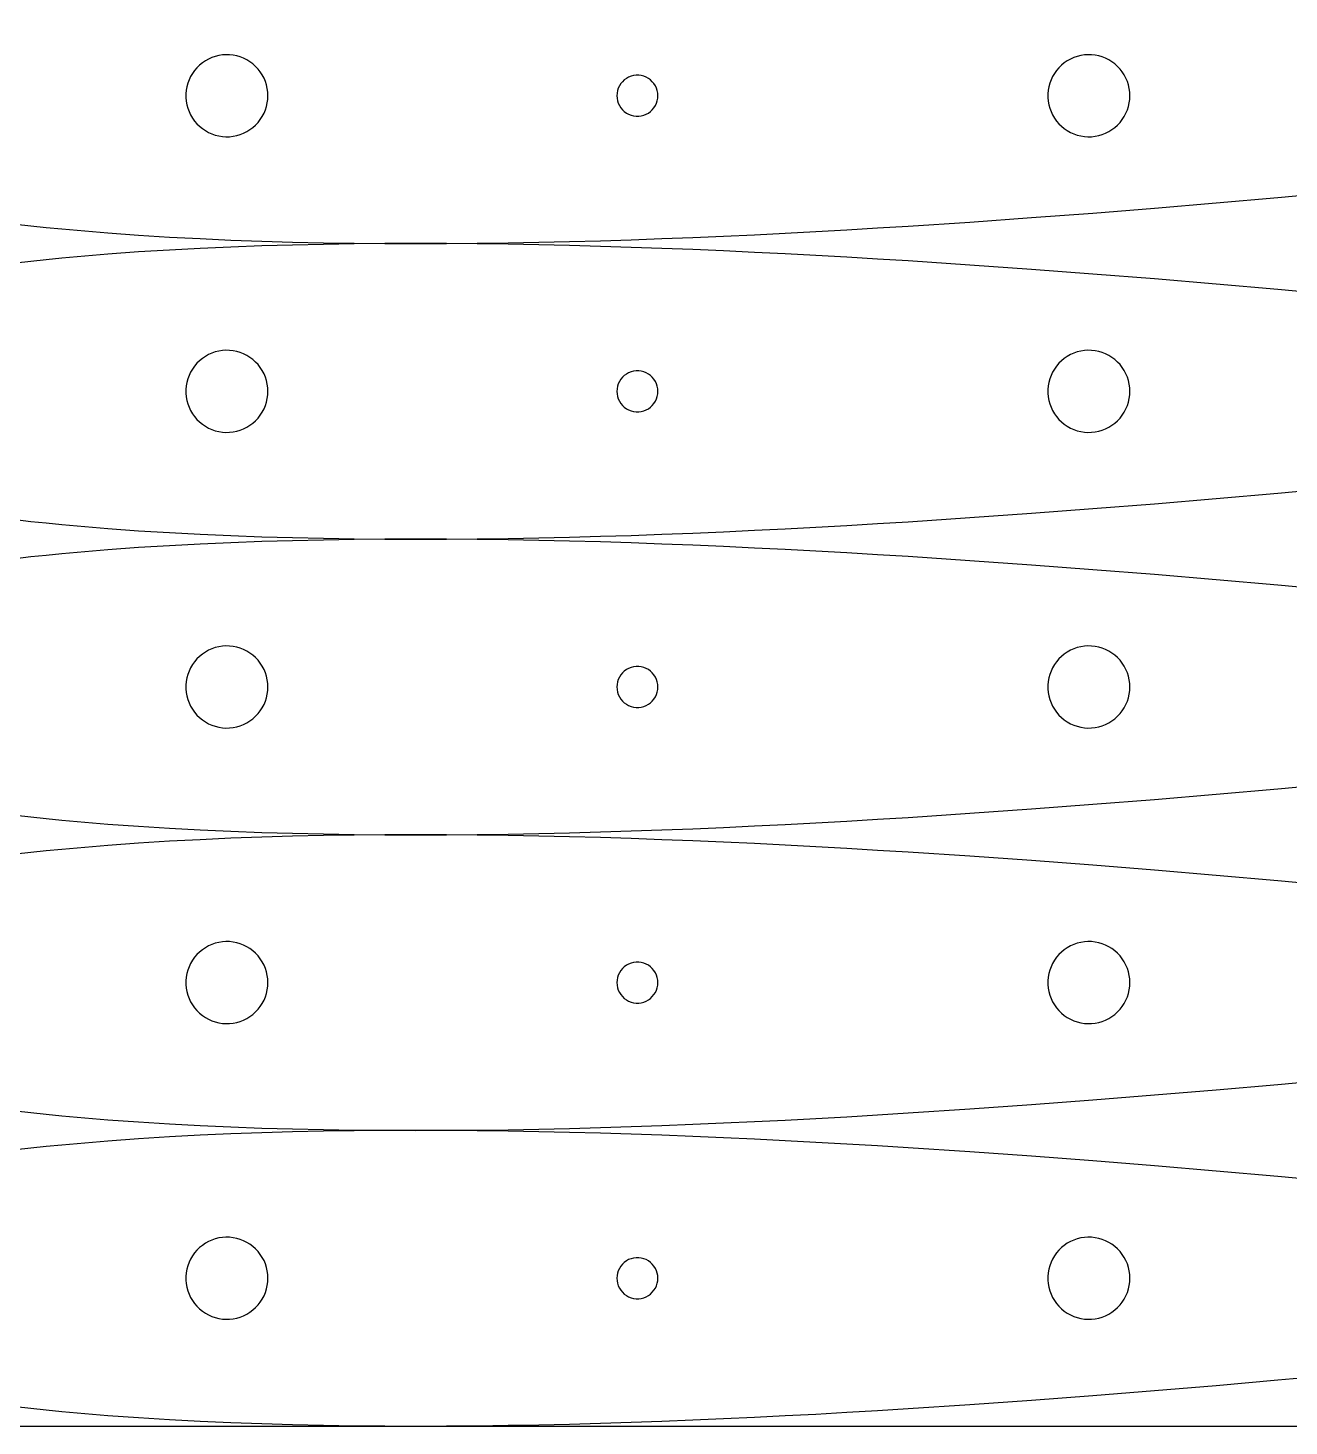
# Model space of a CAD drawing. Extents: x 0 to 1250, y 0 to 2500.
# Drawn here: x 942.8 to 1096.4, y 0 to 170.3 of the extents above; entities that cross this region are included whole.
import ezdxf

# ---------------------------------------------------------------- set-up
doc = ezdxf.new("R2010")
doc.units = 0
doc.layers.get('0').update_dxf_attribs({"linetype": 'CONTINUOUS', "lineweight": 25})

msp = doc.modelspace()

# ---------------------------------------------------------------- linework, layer by layer
for points in [[(0, 0), (1250, 0), (1250, 2500), (0, 2500)], [(972, 162.065), (971.98, 162.507), (971.922, 162.945), (971.825, 163.377), (971.69, 163.798), (971.519, 164.206), (971.312, 164.597), (971.071, 164.968), (970.798, 165.316), (970.496, 165.639), (970.167, 165.934), (969.812, 166.199), (969.436, 166.431), (969.04, 166.63), (968.629, 166.792), (968.205, 166.918), (967.771, 167.005), (967.332, 167.054), (966.889, 167.064), (966.448, 167.034), (966.011, 166.966), (965.582, 166.859), (965.163, 166.715), (964.76, 166.535), (964.373, 166.319), (964.008, 166.071), (963.665, 165.79), (963.349, 165.481), (963.062, 165.145), (962.805, 164.785), (962.581, 164.404), (962.391, 164.004), (962.238, 163.589), (962.122, 163.162), (962.044, 162.727), (962.005, 162.286), (962.005, 161.844), (962.044, 161.403), (962.122, 160.968), (962.238, 160.541), (962.391, 160.126), (962.581, 159.726), (962.805, 159.345), (963.062, 158.985), (963.349, 158.649), (963.665, 158.339), (964.008, 158.059), (964.373, 157.81), (964.76, 157.595), (965.163, 157.414), (965.582, 157.27), (966.011, 157.164), (966.448, 157.095), (966.889, 157.066), (967.332, 157.076), (967.771, 157.125), (968.205, 157.212), (968.629, 157.338), (969.04, 157.5), (969.436, 157.698), (969.812, 157.931), (970.167, 158.195), (970.496, 158.49), (970.798, 158.813), (971.071, 159.162), (971.312, 159.533), (971.519, 159.924), (971.69, 160.332), (971.825, 160.753), (971.922, 161.185), (971.98, 161.623)], [(1077, 162.065), (1076.98, 162.507), (1076.92, 162.945), (1076.82, 163.377), (1076.69, 163.798), (1076.52, 164.206), (1076.31, 164.597), (1076.07, 164.968), (1075.8, 165.316), (1075.5, 165.639), (1075.17, 165.934), (1074.81, 166.199), (1074.44, 166.431), (1074.04, 166.63), (1073.63, 166.792), (1073.2, 166.918), (1072.77, 167.005), (1072.33, 167.054), (1071.89, 167.064), (1071.45, 167.034), (1071.01, 166.966), (1070.58, 166.859), (1070.16, 166.715), (1069.76, 166.535), (1069.37, 166.319), (1069.01, 166.071), (1068.67, 165.79), (1068.35, 165.481), (1068.06, 165.145), (1067.8, 164.785), (1067.58, 164.404), (1067.39, 164.004), (1067.24, 163.589), (1067.12, 163.162), (1067.04, 162.727), (1067, 162.286), (1067, 161.844), (1067.04, 161.403), (1067.12, 160.968), (1067.24, 160.541), (1067.39, 160.126), (1067.58, 159.726), (1067.8, 159.345), (1068.06, 158.985), (1068.35, 158.649), (1068.67, 158.339), (1069.01, 158.059), (1069.37, 157.81), (1069.76, 157.595), (1070.16, 157.414), (1070.58, 157.27), (1071.01, 157.164), (1071.45, 157.095), (1071.89, 157.066), (1072.33, 157.076), (1072.77, 157.125), (1073.2, 157.212), (1073.63, 157.338), (1074.04, 157.5), (1074.44, 157.698), (1074.81, 157.931), (1075.17, 158.195), (1075.5, 158.49), (1075.8, 158.813), (1076.07, 159.162), (1076.31, 159.533), (1076.52, 159.924), (1076.69, 160.332), (1076.82, 160.753), (1076.92, 161.185), (1076.98, 161.623)], [(1019.5, 162.065), (1019.48, 162.378), (1019.42, 162.687), (1019.32, 162.985), (1019.19, 163.269), (1019.02, 163.534), (1018.82, 163.776), (1018.59, 163.991), (1018.34, 164.176), (1018.06, 164.327), (1017.77, 164.442), (1017.47, 164.52), (1017.16, 164.56), (1016.84, 164.56), (1016.53, 164.52), (1016.23, 164.442), (1015.94, 164.327), (1015.66, 164.176), (1015.41, 163.991), (1015.18, 163.776), (1014.98, 163.534), (1014.81, 163.269), (1014.68, 162.985), (1014.58, 162.687), (1014.52, 162.378), (1014.5, 162.065), (1014.52, 161.752), (1014.58, 161.443), (1014.68, 161.144), (1014.81, 160.86), (1014.98, 160.595), (1015.18, 160.353), (1015.41, 160.139), (1015.66, 159.954), (1015.94, 159.803), (1016.23, 159.687), (1016.53, 159.609), (1016.84, 159.57), (1017.16, 159.57), (1017.47, 159.609), (1017.77, 159.687), (1018.06, 159.803), (1018.34, 159.954), (1018.59, 160.139), (1018.82, 160.353), (1019.02, 160.595), (1019.19, 160.86), (1019.32, 161.144), (1019.42, 161.443), (1019.48, 161.752)], [(972, 126.05), (971.98, 126.492), (971.922, 126.931), (971.825, 127.362), (971.69, 127.784), (971.519, 128.191), (971.312, 128.582), (971.071, 128.953), (970.798, 129.302), (970.496, 129.625), (970.167, 129.92), (969.812, 130.185), (969.436, 130.417), (969.04, 130.615), (968.629, 130.778), (968.205, 130.903), (967.771, 130.991), (967.332, 131.039), (966.889, 131.049), (966.448, 131.02), (966.011, 130.952), (965.582, 130.845), (965.163, 130.701), (964.76, 130.52), (964.373, 130.305), (964.008, 130.056), (963.665, 129.776), (963.349, 129.467), (963.062, 129.131), (962.805, 128.77), (962.581, 128.389), (962.391, 127.989), (962.238, 127.574), (962.122, 127.148), (962.044, 126.712), (962.005, 126.272), (962.005, 125.829), (962.044, 125.389), (962.122, 124.953), (962.238, 124.526), (962.391, 124.112), (962.581, 123.712), (962.805, 123.33), (963.062, 122.97), (963.349, 122.634), (963.665, 122.325), (964.008, 122.045), (964.373, 121.796), (964.76, 121.58), (965.163, 121.4), (965.582, 121.256), (966.011, 121.149), (966.448, 121.081), (966.889, 121.052), (967.332, 121.061), (967.771, 121.11), (968.205, 121.198), (968.629, 121.323), (969.04, 121.486), (969.436, 121.684), (969.812, 121.916), (970.167, 122.181), (970.496, 122.476), (970.798, 122.799), (971.071, 123.147), (971.312, 123.519), (971.519, 123.909), (971.69, 124.317), (971.825, 124.739), (971.922, 125.17), (971.98, 125.608)], [(1077, 126.05), (1076.98, 126.492), (1076.92, 126.931), (1076.82, 127.362), (1076.69, 127.784), (1076.52, 128.191), (1076.31, 128.582), (1076.07, 128.953), (1075.8, 129.302), (1075.5, 129.625), (1075.17, 129.92), (1074.81, 130.185), (1074.44, 130.417), (1074.04, 130.615), (1073.63, 130.778), (1073.2, 130.903), (1072.77, 130.991), (1072.33, 131.039), (1071.89, 131.049), (1071.45, 131.02), (1071.01, 130.952), (1070.58, 130.845), (1070.16, 130.701), (1069.76, 130.52), (1069.37, 130.305), (1069.01, 130.056), (1068.67, 129.776), (1068.35, 129.467), (1068.06, 129.131), (1067.8, 128.77), (1067.58, 128.389), (1067.39, 127.989), (1067.24, 127.574), (1067.12, 127.148), (1067.04, 126.712), (1067, 126.272), (1067, 125.829), (1067.04, 125.389), (1067.12, 124.953), (1067.24, 124.526), (1067.39, 124.112), (1067.58, 123.712), (1067.8, 123.33), (1068.06, 122.97), (1068.35, 122.634), (1068.67, 122.325), (1069.01, 122.045), (1069.37, 121.796), (1069.76, 121.58), (1070.16, 121.4), (1070.58, 121.256), (1071.01, 121.149), (1071.45, 121.081), (1071.89, 121.052), (1072.33, 121.061), (1072.77, 121.11), (1073.2, 121.198), (1073.63, 121.323), (1074.04, 121.486), (1074.44, 121.684), (1074.81, 121.916), (1075.17, 122.181), (1075.5, 122.476), (1075.8, 122.799), (1076.07, 123.147), (1076.31, 123.519), (1076.52, 123.909), (1076.69, 124.317), (1076.82, 124.739), (1076.92, 125.17), (1076.98, 125.608)], [(1019.5, 126.05), (1019.48, 126.364), (1019.42, 126.672), (1019.32, 126.971), (1019.19, 127.255), (1019.02, 127.52), (1018.82, 127.762), (1018.59, 127.977), (1018.34, 128.161), (1018.06, 128.312), (1017.77, 128.428), (1017.47, 128.506), (1017.16, 128.546), (1016.84, 128.546), (1016.53, 128.506), (1016.23, 128.428), (1015.94, 128.312), (1015.66, 128.161), (1015.41, 127.977), (1015.18, 127.762), (1014.98, 127.52), (1014.81, 127.255), (1014.68, 126.971), (1014.58, 126.672), (1014.52, 126.364), (1014.5, 126.05), (1014.52, 125.737), (1014.58, 125.429), (1014.68, 125.13), (1014.81, 124.846), (1014.98, 124.581), (1015.18, 124.339), (1015.41, 124.124), (1015.66, 123.94), (1015.94, 123.788), (1016.23, 123.673), (1016.53, 123.595), (1016.84, 123.555), (1017.16, 123.555), (1017.47, 123.595), (1017.77, 123.673), (1018.06, 123.788), (1018.34, 123.94), (1018.59, 124.124), (1018.82, 124.339), (1019.02, 124.581), (1019.19, 124.846), (1019.32, 125.13), (1019.42, 125.429), (1019.48, 125.737)], [(972, 90.036), (971.98, 90.4779), (971.922, 90.9163), (971.825, 91.3479), (971.69, 91.7692), (971.519, 92.1769), (971.312, 92.5679), (971.071, 92.939), (970.798, 93.2874), (970.496, 93.6104), (970.167, 93.9054), (969.812, 94.1702), (969.436, 94.4025), (969.04, 94.6007), (968.629, 94.7632), (968.205, 94.8887), (967.771, 94.9762), (967.332, 95.025), (966.889, 95.0348), (966.448, 95.0054), (966.011, 94.9372), (965.582, 94.8306), (965.163, 94.6865), (964.76, 94.506), (964.373, 94.2905), (964.008, 94.0417), (963.665, 93.7616), (963.349, 93.4523), (963.062, 93.1162), (962.805, 92.7561), (962.581, 92.3747), (962.391, 91.9749), (962.238, 91.56), (962.122, 91.1332), (962.044, 90.6978), (962.005, 90.2572), (962.005, 89.8148), (962.044, 89.3742), (962.122, 88.9388), (962.238, 88.512), (962.391, 88.0971), (962.581, 87.6973), (962.805, 87.3159), (963.062, 86.9558), (963.349, 86.6197), (963.665, 86.3104), (964.008, 86.0303), (964.373, 85.7815), (964.76, 85.566), (965.163, 85.3855), (965.582, 85.2414), (966.011, 85.1348), (966.448, 85.0666), (966.889, 85.0372), (967.332, 85.047), (967.771, 85.0958), (968.205, 85.1833), (968.629, 85.3088), (969.04, 85.4713), (969.436, 85.6695), (969.812, 85.9018), (970.167, 86.1666), (970.496, 86.4616), (970.798, 86.7846), (971.071, 87.133), (971.312, 87.5041), (971.519, 87.8951), (971.69, 88.3028), (971.825, 88.7241), (971.922, 89.1557), (971.98, 89.5941)], [(1077, 90.036), (1076.98, 90.4779), (1076.92, 90.9163), (1076.82, 91.3479), (1076.69, 91.7692), (1076.52, 92.1769), (1076.31, 92.5679), (1076.07, 92.939), (1075.8, 93.2874), (1075.5, 93.6104), (1075.17, 93.9054), (1074.81, 94.1702), (1074.44, 94.4025), (1074.04, 94.6007), (1073.63, 94.7632), (1073.2, 94.8887), (1072.77, 94.9762), (1072.33, 95.025), (1071.89, 95.0348), (1071.45, 95.0054), (1071.01, 94.9372), (1070.58, 94.8306), (1070.16, 94.6865), (1069.76, 94.506), (1069.37, 94.2905), (1069.01, 94.0417), (1068.67, 93.7616), (1068.35, 93.4523), (1068.06, 93.1162), (1067.8, 92.7561), (1067.58, 92.3747), (1067.39, 91.9749), (1067.24, 91.56), (1067.12, 91.1332), (1067.04, 90.6978), (1067, 90.2572), (1067, 89.8148), (1067.04, 89.3742), (1067.12, 88.9388), (1067.24, 88.512), (1067.39, 88.0971), (1067.58, 87.6973), (1067.8, 87.3159), (1068.06, 86.9558), (1068.35, 86.6197), (1068.67, 86.3104), (1069.01, 86.0303), (1069.37, 85.7815), (1069.76, 85.566), (1070.16, 85.3855), (1070.58, 85.2414), (1071.01, 85.1348), (1071.45, 85.0666), (1071.89, 85.0372), (1072.33, 85.047), (1072.77, 85.0958), (1073.2, 85.1833), (1073.63, 85.3088), (1074.04, 85.4713), (1074.44, 85.6695), (1074.81, 85.9018), (1075.17, 86.1666), (1075.5, 86.4616), (1075.8, 86.7846), (1076.07, 87.133), (1076.31, 87.5041), (1076.52, 87.8951), (1076.69, 88.3028), (1076.82, 88.7241), (1076.92, 89.1557), (1076.98, 89.5941)], [(1019.5, 90.036), (1019.48, 90.3493), (1019.42, 90.6577), (1019.32, 90.9563), (1019.19, 91.2404), (1019.02, 91.5055), (1018.82, 91.7474), (1018.59, 91.9623), (1018.34, 92.1468), (1018.06, 92.2981), (1017.77, 92.4136), (1017.47, 92.4917), (1017.16, 92.5311), (1016.84, 92.5311), (1016.53, 92.4917), (1016.23, 92.4136), (1015.94, 92.2981), (1015.66, 92.1468), (1015.41, 91.9623), (1015.18, 91.7474), (1014.98, 91.5055), (1014.81, 91.2404), (1014.68, 90.9563), (1014.58, 90.6577), (1014.52, 90.3493), (1014.5, 90.036), (1014.52, 89.7227), (1014.58, 89.4143), (1014.68, 89.1157), (1014.81, 88.8316), (1014.98, 88.5665), (1015.18, 88.3246), (1015.41, 88.1097), (1015.66, 87.9252), (1015.94, 87.7739), (1016.23, 87.6584), (1016.53, 87.5803), (1016.84, 87.5409), (1017.16, 87.5409), (1017.47, 87.5803), (1017.77, 87.6584), (1018.06, 87.7739), (1018.34, 87.9252), (1018.59, 88.1097), (1018.82, 88.3246), (1019.02, 88.5665), (1019.19, 88.8316), (1019.32, 89.1157), (1019.42, 89.4143), (1019.48, 89.7227)], [(972, 54.0216), (971.98, 54.4635), (971.922, 54.9019), (971.825, 55.3335), (971.69, 55.7548), (971.519, 56.1625), (971.312, 56.5535), (971.071, 56.9246), (970.798, 57.273), (970.496, 57.596), (970.167, 57.891), (969.812, 58.1558), (969.436, 58.3881), (969.04, 58.5863), (968.629, 58.7488), (968.205, 58.8743), (967.771, 58.9618), (967.332, 59.0106), (966.889, 59.0204), (966.448, 58.991), (966.011, 58.9228), (965.582, 58.8162), (965.163, 58.6721), (964.76, 58.4916), (964.373, 58.2761), (964.008, 58.0273), (963.665, 57.7472), (963.349, 57.4379), (963.062, 57.1018), (962.805, 56.7417), (962.581, 56.3603), (962.391, 55.9605), (962.238, 55.5456), (962.122, 55.1188), (962.044, 54.6834), (962.005, 54.2428), (962.005, 53.8004), (962.044, 53.3598), (962.122, 52.9244), (962.238, 52.4976), (962.391, 52.0827), (962.581, 51.6829), (962.805, 51.3015), (963.062, 50.9414), (963.349, 50.6053), (963.665, 50.296), (964.008, 50.0159), (964.373, 49.7671), (964.76, 49.5516), (965.163, 49.3711), (965.582, 49.227), (966.011, 49.1204), (966.448, 49.0522), (966.889, 49.0228), (967.332, 49.0326), (967.771, 49.0814), (968.205, 49.1689), (968.629, 49.2944), (969.04, 49.4569), (969.436, 49.6551), (969.812, 49.8874), (970.167, 50.1522), (970.496, 50.4472), (970.798, 50.7702), (971.071, 51.1186), (971.312, 51.4897), (971.519, 51.8807), (971.69, 52.2884), (971.825, 52.7097), (971.922, 53.1413), (971.98, 53.5797)], [(1077, 54.0216), (1076.98, 54.4635), (1076.92, 54.9019), (1076.82, 55.3335), (1076.69, 55.7548), (1076.52, 56.1625), (1076.31, 56.5535), (1076.07, 56.9246), (1075.8, 57.273), (1075.5, 57.596), (1075.17, 57.891), (1074.81, 58.1558), (1074.44, 58.3881), (1074.04, 58.5863), (1073.63, 58.7488), (1073.2, 58.8743), (1072.77, 58.9618), (1072.33, 59.0106), (1071.89, 59.0204), (1071.45, 58.991), (1071.01, 58.9228), (1070.58, 58.8162), (1070.16, 58.6721), (1069.76, 58.4916), (1069.37, 58.2761), (1069.01, 58.0273), (1068.67, 57.7472), (1068.35, 57.4379), (1068.06, 57.1018), (1067.8, 56.7417), (1067.58, 56.3603), (1067.39, 55.9605), (1067.24, 55.5456), (1067.12, 55.1188), (1067.04, 54.6834), (1067, 54.2428), (1067, 53.8004), (1067.04, 53.3598), (1067.12, 52.9244), (1067.24, 52.4976), (1067.39, 52.0827), (1067.58, 51.6829), (1067.8, 51.3015), (1068.06, 50.9414), (1068.35, 50.6053), (1068.67, 50.296), (1069.01, 50.0159), (1069.37, 49.7671), (1069.76, 49.5516), (1070.16, 49.3711), (1070.58, 49.227), (1071.01, 49.1204), (1071.45, 49.0522), (1071.89, 49.0228), (1072.33, 49.0326), (1072.77, 49.0814), (1073.2, 49.1689), (1073.63, 49.2944), (1074.04, 49.4569), (1074.44, 49.6551), (1074.81, 49.8874), (1075.17, 50.1522), (1075.5, 50.4472), (1075.8, 50.7702), (1076.07, 51.1186), (1076.31, 51.4897), (1076.52, 51.8807), (1076.69, 52.2884), (1076.82, 52.7097), (1076.92, 53.1413), (1076.98, 53.5797)], [(1019.5, 54.0216), (1019.48, 54.3349), (1019.42, 54.6433), (1019.32, 54.9419), (1019.19, 55.226), (1019.02, 55.4911), (1018.82, 55.733), (1018.59, 55.9479), (1018.34, 56.1324), (1018.06, 56.2837), (1017.77, 56.3992), (1017.47, 56.4773), (1017.16, 56.5167), (1016.84, 56.5167), (1016.53, 56.4773), (1016.23, 56.3992), (1015.94, 56.2837), (1015.66, 56.1324), (1015.41, 55.9479), (1015.18, 55.733), (1014.98, 55.4911), (1014.81, 55.226), (1014.68, 54.9419), (1014.58, 54.6433), (1014.52, 54.3349), (1014.5, 54.0216), (1014.52, 53.7083), (1014.58, 53.3999), (1014.68, 53.1013), (1014.81, 52.8172), (1014.98, 52.5521), (1015.18, 52.3102), (1015.41, 52.0953), (1015.66, 51.9108), (1015.94, 51.7595), (1016.23, 51.644), (1016.53, 51.5659), (1016.84, 51.5265), (1017.16, 51.5265), (1017.47, 51.5659), (1017.77, 51.644), (1018.06, 51.7595), (1018.34, 51.9108), (1018.59, 52.0953), (1018.82, 52.3102), (1019.02, 52.5521), (1019.19, 52.8172), (1019.32, 53.1013), (1019.42, 53.3999), (1019.48, 53.7083)], [(972, 18.0072), (971.98, 18.4491), (971.922, 18.8875), (971.825, 19.3191), (971.69, 19.7404), (971.519, 20.1481), (971.312, 20.5391), (971.071, 20.9102), (970.798, 21.2586), (970.496, 21.5816), (970.167, 21.8766), (969.812, 22.1414), (969.436, 22.3737), (969.04, 22.5719), (968.629, 22.7344), (968.205, 22.8599), (967.771, 22.9474), (967.332, 22.9962), (966.889, 23.006), (966.448, 22.9766), (966.011, 22.9084), (965.582, 22.8018), (965.163, 22.6577), (964.76, 22.4772), (964.373, 22.2617), (964.008, 22.0129), (963.665, 21.7328), (963.349, 21.4235), (963.062, 21.0874), (962.805, 20.7273), (962.581, 20.3459), (962.391, 19.9461), (962.238, 19.5312), (962.122, 19.1044), (962.044, 18.669), (962.005, 18.2284), (962.005, 17.786), (962.044, 17.3454), (962.122, 16.91), (962.238, 16.4832), (962.391, 16.0683), (962.581, 15.6685), (962.805, 15.2871), (963.062, 14.927), (963.349, 14.5909), (963.665, 14.2816), (964.008, 14.0015), (964.373, 13.7527), (964.76, 13.5372), (965.163, 13.3567), (965.582, 13.2126), (966.011, 13.106), (966.448, 13.0378), (966.889, 13.0084), (967.332, 13.0182), (967.771, 13.067), (968.205, 13.1545), (968.629, 13.28), (969.04, 13.4425), (969.436, 13.6407), (969.812, 13.873), (970.167, 14.1378), (970.496, 14.4328), (970.798, 14.7558), (971.071, 15.1042), (971.312, 15.4753), (971.519, 15.8663), (971.69, 16.274), (971.825, 16.6953), (971.922, 17.1269), (971.98, 17.5653)], [(1077, 18.0072), (1076.98, 18.4491), (1076.92, 18.8875), (1076.82, 19.3191), (1076.69, 19.7404), (1076.52, 20.1481), (1076.31, 20.5391), (1076.07, 20.9102), (1075.8, 21.2586), (1075.5, 21.5816), (1075.17, 21.8766), (1074.81, 22.1414), (1074.44, 22.3737), (1074.04, 22.5719), (1073.63, 22.7344), (1073.2, 22.8599), (1072.77, 22.9474), (1072.33, 22.9962), (1071.89, 23.006), (1071.45, 22.9766), (1071.01, 22.9084), (1070.58, 22.8018), (1070.16, 22.6577), (1069.76, 22.4772), (1069.37, 22.2617), (1069.01, 22.0129), (1068.67, 21.7328), (1068.35, 21.4235), (1068.06, 21.0874), (1067.8, 20.7273), (1067.58, 20.3459), (1067.39, 19.9461), (1067.24, 19.5312), (1067.12, 19.1044), (1067.04, 18.669), (1067, 18.2284), (1067, 17.786), (1067.04, 17.3454), (1067.12, 16.91), (1067.24, 16.4832), (1067.39, 16.0683), (1067.58, 15.6685), (1067.8, 15.2871), (1068.06, 14.927), (1068.35, 14.5909), (1068.67, 14.2816), (1069.01, 14.0015), (1069.37, 13.7527), (1069.76, 13.5372), (1070.16, 13.3567), (1070.58, 13.2126), (1071.01, 13.106), (1071.45, 13.0378), (1071.89, 13.0084), (1072.33, 13.0182), (1072.77, 13.067), (1073.2, 13.1545), (1073.63, 13.28), (1074.04, 13.4425), (1074.44, 13.6407), (1074.81, 13.873), (1075.17, 14.1378), (1075.5, 14.4328), (1075.8, 14.7558), (1076.07, 15.1042), (1076.31, 15.4753), (1076.52, 15.8663), (1076.69, 16.274), (1076.82, 16.6953), (1076.92, 17.1269), (1076.98, 17.5653)], [(1019.5, 18.0072), (1019.48, 18.3205), (1019.42, 18.6289), (1019.32, 18.9275), (1019.19, 19.2116), (1019.02, 19.4767), (1018.82, 19.7186), (1018.59, 19.9335), (1018.34, 20.118), (1018.06, 20.2693), (1017.77, 20.3848), (1017.47, 20.4629), (1017.16, 20.5023), (1016.84, 20.5023), (1016.53, 20.4629), (1016.23, 20.3848), (1015.94, 20.2693), (1015.66, 20.118), (1015.41, 19.9335), (1015.18, 19.7186), (1014.98, 19.4767), (1014.81, 19.2116), (1014.68, 18.9275), (1014.58, 18.6289), (1014.52, 18.3205), (1014.5, 18.0072), (1014.52, 17.6939), (1014.58, 17.3855), (1014.68, 17.0869), (1014.81, 16.8028), (1014.98, 16.5377), (1015.18, 16.2958), (1015.41, 16.0809), (1015.66, 15.8964), (1015.94, 15.7451), (1016.23, 15.6296), (1016.53, 15.5515), (1016.84, 15.5121), (1017.16, 15.5121), (1017.47, 15.5515), (1017.77, 15.6296), (1018.06, 15.7451), (1018.34, 15.8964), (1018.59, 16.0809), (1018.82, 16.2958), (1019.02, 16.5377), (1019.19, 16.8028), (1019.32, 17.0869), (1019.42, 17.3855), (1019.48, 17.6939)]]:
    msp.add_lwpolyline(points, close=True)
for points in [[(941.24, 146.437), (943.12, 146.228), (945.001, 146.031), (946.873, 145.847), (948.746, 145.674), (950.62, 145.512), (952.494, 145.361), (956.246, 145.088), (960, 144.853), (963.748, 144.654), (967.497, 144.487), (971.248, 144.35), (975, 144.242), (978.75, 144.16), (982.5, 144.102), (986.25, 144.069), (990.001, 144.058), (993.752, 144.068), (997.502, 144.098), (1001.25, 144.147), (1005, 144.215), (1008.75, 144.301), (1012.5, 144.403), (1016.25, 144.521), (1020, 144.654), (1023.75, 144.802), (1027.5, 144.962), (1031.25, 145.136), (1035.01, 145.322), (1038.75, 145.521), (1042.5, 145.731), (1046.25, 145.952), (1050, 146.183), (1057.5, 146.678), (1065.01, 147.21), (1072.5, 147.777), (1080, 148.377), (1087.5, 149.008), (1095.01, 149.668), (1102.5, 150.356)], [(1102.5, 137.759), (1095.01, 138.447), (1087.5, 139.107), (1080, 139.738), (1072.5, 140.338), (1065.01, 140.906), (1057.5, 141.438), (1050, 141.932), (1046.25, 142.163), (1042.5, 142.385), (1038.75, 142.594), (1035.01, 142.793), (1031.25, 142.979), (1027.5, 143.153), (1023.75, 143.314), (1020, 143.461), (1016.25, 143.594), (1012.5, 143.712), (1008.75, 143.814), (1005, 143.9), (1001.25, 143.968), (997.502, 144.017), (993.752, 144.048), (990.001, 144.058), (986.25, 144.046), (982.5, 144.013), (978.75, 143.956), (975, 143.874), (971.248, 143.765), (967.497, 143.629), (963.748, 143.462), (960, 143.262), (956.246, 143.027), (952.494, 142.755), (950.62, 142.603), (948.746, 142.441), (946.873, 142.269), (945.001, 142.085), (943.12, 141.888), (941.24, 141.678)], [(941.24, 110.423), (943.12, 110.213), (945.001, 110.016), (946.873, 109.832), (948.746, 109.659), (950.62, 109.497), (952.494, 109.346), (956.246, 109.073), (960, 108.839), (963.748, 108.639), (967.497, 108.472), (971.248, 108.336), (975, 108.227), (978.75, 108.145), (982.5, 108.088), (986.25, 108.054), (990.001, 108.043), (993.752, 108.053), (997.502, 108.083), (1001.25, 108.133), (1005, 108.201), (1008.75, 108.287), (1012.5, 108.389), (1016.25, 108.507), (1020, 108.64), (1023.75, 108.787), (1027.5, 108.948), (1031.25, 109.122), (1035.01, 109.308), (1038.75, 109.506), (1042.5, 109.716), (1046.25, 109.937), (1050, 110.169), (1057.5, 110.663), (1065.01, 111.195), (1072.5, 111.763), (1080, 112.362), (1087.5, 112.993), (1095.01, 113.653), (1102.5, 114.342)], [(1102.5, 101.745), (1095.01, 102.433), (1087.5, 103.093), (1080, 103.724), (1072.5, 104.324), (1065.01, 104.891), (1057.5, 105.423), (1050, 105.917), (1046.25, 106.149), (1042.5, 106.37), (1038.75, 106.58), (1035.01, 106.779), (1031.25, 106.965), (1027.5, 107.139), (1023.75, 107.299), (1020, 107.447), (1016.25, 107.579), (1012.5, 107.698), (1008.75, 107.8), (1005, 107.885), (1001.25, 107.953), (997.502, 108.003), (993.752, 108.033), (990.001, 108.043), (986.25, 108.032), (982.5, 107.998), (978.75, 107.941), (975, 107.859), (971.248, 107.751), (967.497, 107.614), (963.748, 107.447), (960, 107.248), (956.246, 107.013), (952.494, 106.74), (950.62, 106.589), (948.746, 106.427), (946.873, 106.254), (945.001, 106.07), (943.12, 105.873), (941.24, 105.663)], [(941.24, 74.4085), (943.12, 74.1988), (945.001, 74.0018), (946.873, 73.8177), (948.746, 73.6449), (950.62, 73.483), (952.494, 73.3317), (956.246, 73.0591), (960, 72.8243), (963.748, 72.6248), (967.497, 72.4578), (971.248, 72.3212), (975, 72.2128), (978.75, 72.1308), (982.5, 72.0736), (986.25, 72.04), (990.001, 72.0288), (993.752, 72.0388), (997.502, 72.069), (1001.25, 72.1186), (1005, 72.1866), (1008.75, 72.2723), (1012.5, 72.3745), (1016.25, 72.4926), (1020, 72.6255), (1023.75, 72.7727), (1027.5, 72.9334), (1031.25, 73.1072), (1035.01, 73.2935), (1038.75, 73.4919), (1042.5, 73.7018), (1046.25, 73.9229), (1050, 74.1546), (1057.5, 74.6487), (1065.01, 75.1808), (1072.5, 75.7481), (1080, 76.348), (1087.5, 76.9789), (1095.01, 77.639), (1102.5, 78.3273)], [(1102.5, 65.7303), (1095.01, 66.4186), (1087.5, 67.0787), (1080, 67.7096), (1072.5, 68.3095), (1065.01, 68.8768), (1057.5, 69.4089), (1050, 69.903), (1046.25, 70.1347), (1042.5, 70.3558), (1038.75, 70.5657), (1035.01, 70.7641), (1031.25, 70.9504), (1027.5, 71.1242), (1023.75, 71.2849), (1020, 71.4321), (1016.25, 71.565), (1012.5, 71.6831), (1008.75, 71.7854), (1005, 71.871), (1001.25, 71.939), (997.502, 71.9886), (993.752, 72.0188), (990.001, 72.0288), (986.25, 72.0176), (982.5, 71.984), (978.75, 71.9268), (975, 71.8448), (971.248, 71.7364), (967.497, 71.5998), (963.748, 71.4328), (960, 71.2333), (956.246, 70.9985), (952.494, 70.7259), (950.62, 70.5746), (948.746, 70.4127), (946.873, 70.2399), (945.001, 70.0558), (943.12, 69.8588), (941.24, 69.6491)], [(941.24, 38.3941), (943.12, 38.1844), (945.001, 37.9874), (946.873, 37.8033), (948.746, 37.6305), (950.62, 37.4686), (952.494, 37.3173), (956.246, 37.0447), (960, 36.8099), (963.748, 36.6104), (967.497, 36.4434), (971.248, 36.3068), (975, 36.1984), (978.75, 36.1164), (982.5, 36.0592), (986.25, 36.0256), (990.001, 36.0144), (993.752, 36.0244), (997.502, 36.0546), (1001.25, 36.1042), (1005, 36.1722), (1008.75, 36.2579), (1012.5, 36.3601), (1016.25, 36.4782), (1020, 36.6111), (1023.75, 36.7583), (1027.5, 36.919), (1031.25, 37.0928), (1035.01, 37.2791), (1038.75, 37.4775), (1042.5, 37.6874), (1046.25, 37.9085), (1050, 38.1402), (1057.5, 38.6343), (1065.01, 39.1664), (1072.5, 39.7337), (1080, 40.3336), (1087.5, 40.9645), (1095.01, 41.6246), (1102.5, 42.3129)], [(1102.5, 29.7159), (1095.01, 30.4042), (1087.5, 31.0643), (1080, 31.6952), (1072.5, 32.2951), (1065.01, 32.8624), (1057.5, 33.3945), (1050, 33.8886), (1046.25, 34.1203), (1042.5, 34.3414), (1038.75, 34.5513), (1035.01, 34.7497), (1031.25, 34.936), (1027.5, 35.1098), (1023.75, 35.2705), (1020, 35.4177), (1016.25, 35.5506), (1012.5, 35.6687), (1008.75, 35.771), (1005, 35.8566), (1001.25, 35.9246), (997.502, 35.9742), (993.752, 36.0044), (990.001, 36.0144), (986.25, 36.0032), (982.5, 35.9696), (978.75, 35.9124), (975, 35.8304), (971.248, 35.722), (967.497, 35.5854), (963.748, 35.4184), (960, 35.2189), (956.246, 34.9841), (952.494, 34.7115), (950.62, 34.5602), (948.746, 34.3983), (946.873, 34.2255), (945.001, 34.0414), (943.12, 33.8444), (941.24, 33.6347)], [(941.24, 2.3797), (943.12, 2.17), (945.001, 1.973), (946.873, 1.7889), (948.746, 1.6161), (950.62, 1.4542), (952.494, 1.3029), (956.246, 1.0303), (960, 0.7955), (963.748, 0.596), (967.497, 0.429), (971.248, 0.2924), (975, 0.184), (978.75, 0.102), (982.5, 0.0448), (986.25, 0.0112), (990.001, 0), (993.752, 0.01), (997.502, 0.0402), (1001.25, 0.0898), (1005, 0.1578), (1008.75, 0.2435), (1012.5, 0.3457), (1016.25, 0.4638), (1020, 0.5967), (1023.75, 0.7439), (1027.5, 0.9046), (1031.25, 1.0784), (1035.01, 1.2647), (1038.75, 1.4631), (1042.5, 1.673), (1046.25, 1.8941), (1050, 2.1258), (1057.5, 2.6199), (1065.01, 3.152), (1072.5, 3.7193), (1080, 4.3192), (1087.5, 4.9501), (1095.01, 5.6102), (1102.5, 6.2985)]]:
    msp.add_lwpolyline(points)

doc.saveas('drawing.dxf')
